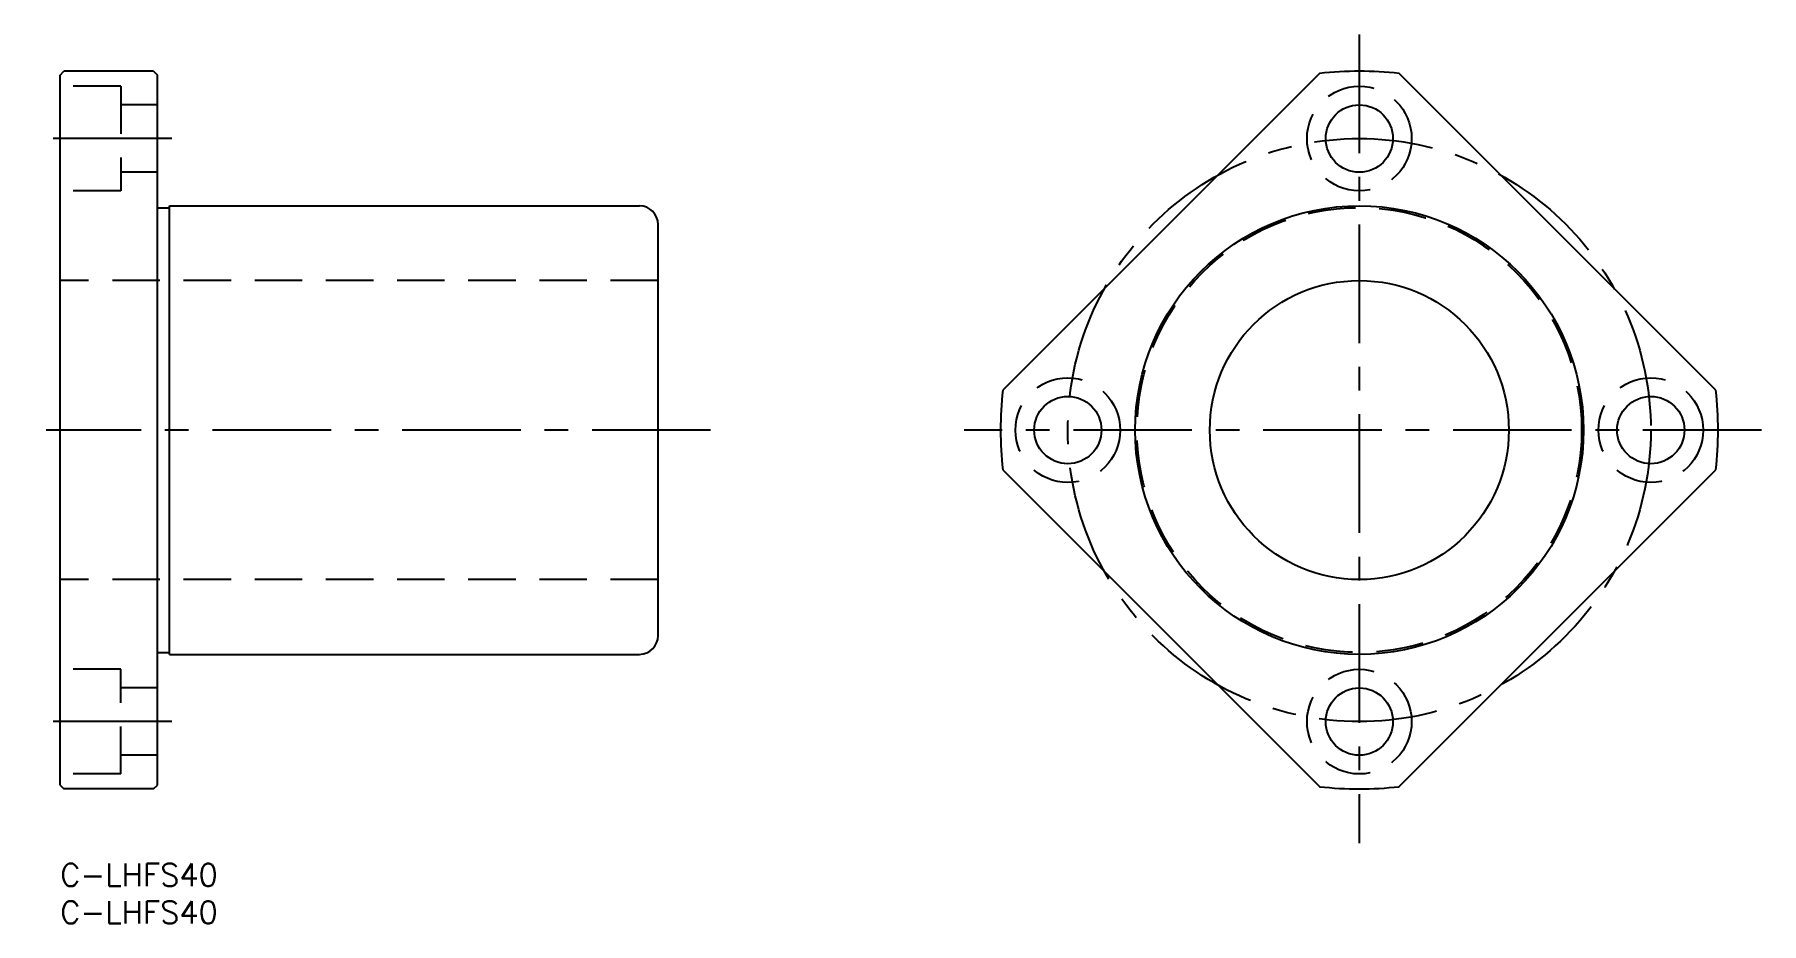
# Model space of a CAD drawing. Extents: x -3 to 228, y -8 to 111.
import ezdxf

# ---------------------------------------------------------------- set-up
doc = ezdxf.new("R2010")
doc.units = 0
doc.header["$LTSCALE"] = 0.5
doc.linetypes.add('CENTER', pattern=[50.8, 31.75, -6.35, 6.35, -6.35])
doc.linetypes.add('DASHED', pattern=[19.05, 12.7, -6.35])
for name, color, linetype in [('MSM_CENTER', 1, 'CENTER'), ('MSM_CONTINUOUS', 7, 'CONTINUOUS'), ('MSM_DASHED', 4, 'DASHED'), ('MSM_PART_NUMBER', 7, 'CONTINUOUS')]:
    doc.layers.add(name, color=color, linetype=linetype)
doc.styles.get("Standard").update_dxf_attribs({"font": 'txt.shx', "height": 3, "bigfont": 'bigfont.shx'})

# ---------------------------------------------------------------- blocks, each defined once
blk = doc.blocks.new('*U26')
at = {"layer": 'MSM_PART_NUMBER'}
blk.add_text('C-LHFS40', height=3, dxfattribs=at).set_placement((0, -3))
blk = doc.blocks.new('*U27')
at = {"layer": 'MSM_PART_NUMBER'}
blk.add_text('C-LHFS40', height=3, dxfattribs=at).set_placement((0, -8))

msp = doc.modelspace()

# ---------------------------------------------------------------- linework, layer by layer
at = {"layer": 'MSM_CENTER'}
for p, q in [((173.83, 110.91), (173.83, 2.73)), ((14.92, 97), (-2.65, 97)), ((87.03, 58), (-1.9, 58)), ((227.64, 58), (120.94, 58)), ((14.92, 19), (-3.44, 19))]:
    msp.add_line(p, q, dxfattribs=at)
msp.add_circle((173.83, 58), 39, dxfattribs=at)
at = {"layer": 'MSM_CONTINUOUS'}
for p, q in [((0, 105.5), (0.5, 106)), ((0, 10.5), (0, 105.5)), ((12.5, 106), (0.5, 106)), ((12.5, 106), (13, 105.5)), ((13, 10.5), (13, 105.5)), ((168.5, 105.7), (126.13, 63.33)), ((221.53, 63.33), (179.16, 105.7)), ((14.6, 28), (14.6, 88)), ((14.6, 88), (77.5, 88)), ((13, 87.75), (14.6, 87.75)), ((80, 30.5), (80, 85.5)), ((126.13, 52.67), (168.5, 10.3)), ((179.16, 10.3), (221.53, 52.67)), ((13, 28.25), (14.6, 28.25)), ((14.6, 28), (77.5, 28)), ((26.13, 28), (26.13, 28)), ((39.25, 28), (39.25, 28)), ((0, 10.5), (0.5, 10)), ((12.5, 10), (0.5, 10)), ((12.5, 10), (13, 10.5))]:
    msp.add_line(p, q, dxfattribs=at)
for centre, radius in [((173.83, 97), 4.5), ((173.83, 58), 30), ((173.83, 58), 20), ((134.83, 58), 4.5), ((212.83, 58), 4.5), ((173.83, 19), 4.5)]:
    msp.add_circle(centre, radius, dxfattribs=at)
for centre, radius, start, end in [((173.83, 58), 48, 83.6248, 96.3752), ((77.5, 85.5), 2.5, 0, 90), ((173.83, 58), 48, 173.6248, 186.3752), ((173.83, 58), 48, 353.6248, 6.3752), ((77.5, 30.5), 2.5, 270, 360), ((173.83, 58), 48, 263.6248, 276.3752)]:
    msp.add_arc(centre, radius, start, end, dxfattribs=at)
at = {"layer": 'MSM_DASHED'}
for p, q in [((8.1, 104), (0, 104)), ((8.1, 104), (8.1, 90)), ((13, 101.5), (8.1, 101.5)), ((13, 92.5), (8.1, 92.5)), ((8.1, 90), (0, 90)), ((80, 78), (0, 78)), ((80, 38), (0, 38)), ((8.1, 26), (0, 26)), ((8.1, 12), (8.1, 26)), ((13, 23.5), (8.1, 23.5)), ((13, 14.5), (8.1, 14.5)), ((8.1, 12), (0, 12))]:
    msp.add_line(p, q, dxfattribs=at)
for centre, radius in [((173.83, 97), 7), ((173.83, 58), 29.75), ((134.83, 58), 7), ((212.83, 58), 7), ((173.83, 19), 7)]:
    msp.add_circle(centre, radius, dxfattribs=at)

# ---------------------------------------------------------------- block references
at = {"layer": 'MSM_CONTINUOUS'}
for name in ['*U26', '*U27']:
    msp.add_blockref(name, (0, 0), dxfattribs=at)

doc.saveas('drawing.dxf')
